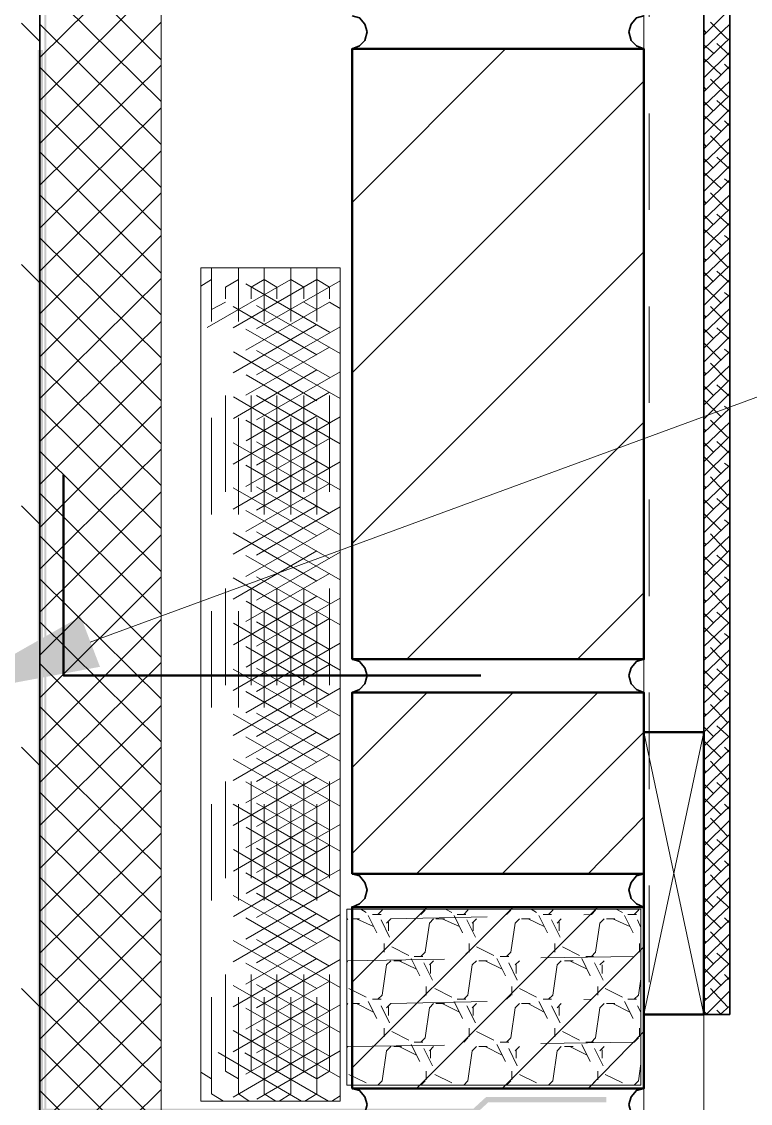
# Model space of a CAD drawing. Header units: inches. Extents: x 5 to 516, y -193 to 129.
# Drawn here: x 368.734 to 369.489, y -34.395 to -33.274 of the extents above; entities that cross this region are included whole.
import ezdxf

# ---------------------------------------------------------------- set-up
doc = ezdxf.new("R2010")
doc.units = ezdxf.units.IN
doc.header["$MEASUREMENT"] = 0
doc.linetypes.add('PDF_IMPORT', pattern=[1, 0.8, -0.2])
doc.layers.add('PDF5_Geometry', color=7, linetype='Continuous')
doc.layers.add('PDF5_Solid Fills', color=7, linetype='Continuous')

msp = doc.modelspace()

# ---------------------------------------------------------------- hatches: boundary and pattern name
at = {"layer": 'PDF5_Solid Fills', "transparency": 33554559}
for points in [[(368.7599195, -25.9690092), (368.7576973, -25.9690092), (368.7576974, -35.2812319), (368.7599195, -35.2812319)], [(368.7510308, -34.405676), (368.7510298, -35.2756762), (369.2043632, -35.2756766), (369.2021419, -35.2712312), (368.7565863, -35.2712318), (368.7565863, -34.4056757), (369.2043632, -34.4056757), (369.2176973, -34.3934535), (369.339919, -34.393454), (369.3399191, -34.3878987), (369.2154752, -34.3878982), (369.2021419, -34.4001204), (368.7565854, -34.400121), (368.7565863, -33.3034542), (368.7510308, -33.3034542), (368.7510308, -34.1734539)]]:
    msp.add_hatch(color=256, dxfattribs=at).paths.add_polyline_path(points)

# ---------------------------------------------------------------- linework, layer by layer
at = {"layer": 'PDF5_Geometry', "lineweight": 35}
for points in [[(368.7121414, -25.9690092), (368.7121414, -35.2812319), (368.7532525, -35.2812319), (368.7532525, -25.9690092)], [(369.0765857, -33.3023431), (369.0843635, -33.2990098), (369.0899191, -33.2934542), (369.0921413, -33.2845654), (369.0899191, -33.2767876), (369.0843635, -33.2701209), (369.0765857, -33.2678987)], [(369.3788081, -33.2678978), (369.3710304, -33.27012), (369.3654748, -33.2767867), (369.3632526, -33.2845645), (369.3654748, -33.2934534), (369.3710304, -33.2990089), (369.3788081, -33.3023423)], [(369.0765857, -33.9690099), (369.0843635, -33.9656765), (369.0899191, -33.960121), (369.0921413, -33.9512321), (369.0899191, -33.9434543), (369.0843635, -33.9367876), (369.0765857, -33.9345654)], [(369.3788081, -33.9345645), (369.3710304, -33.9367868), (369.3654748, -33.9434534), (369.3632526, -33.9512312), (369.3654748, -33.9601201), (369.3710304, -33.9656757), (369.3788081, -33.969009)], [(369.0765857, -34.1912321), (369.0843635, -34.1878988), (369.0899191, -34.1823432), (369.0921413, -34.1734543), (369.0899191, -34.1656765), (369.0843635, -34.1590099), (369.0765857, -34.1567876)], [(369.3788081, -34.1567868), (369.3710304, -34.159009), (369.3654748, -34.1656757), (369.3632526, -34.1734535), (369.3654748, -34.1823423), (369.3710304, -34.1878979), (369.3788081, -34.1912312)], [(369.0765857, -34.4134543), (369.0843635, -34.410121), (369.0899191, -34.4045654), (369.0921413, -34.3956766), (369.0899191, -34.3878988), (369.0843635, -34.3812321), (369.0765857, -34.3790099)], [(369.3788081, -34.379009), (369.3710304, -34.3812312), (369.3654748, -34.3878979), (369.3632526, -34.3956757), (369.3654748, -34.4045646), (369.3710304, -34.4101201), (369.3788081, -34.4134535)]]:
    msp.add_lwpolyline(points, dxfattribs=at)
at = {"layer": 'PDF5_Geometry', "linetype": 'PDF_IMPORT', "lineweight": 15, "ltscale": 0.042222}
msp.add_lwpolyline([(369.3843635, -25.9690092), (369.3843635, -34.3023422)], dxfattribs=at)
at = {"layer": 'PDF5_Geometry', "lineweight": 35}
msp.add_lwpolyline([(369.4410301, -34.3023421), (369.4410301, -26.1045638), (369.4676968, -26.1045638), (369.4676968, -34.3023421)], close=True, dxfattribs=at)
at = {"layer": 'PDF5_Geometry', "lineweight": 9}
msp.add_lwpolyline([(369.4410301, -34.635676), (369.4410301, -30.6778979), (369.3788079, -30.6778979), (369.3788079, -34.635676)], close=True, dxfattribs=at)
at = {"layer": 'PDF5_Geometry', "lineweight": 15}
for points in [[(368.8788081, -35.2812319), (368.8788081, -30.6978982), (368.7532525, -30.6978982), (368.7532525, -35.2812319)], [(369.064364, -34.392343), (369.064364, -33.5290096), (368.9199196, -33.5290096), (368.9199196, -34.392343)], [(369.0710304, -34.3756765), (369.0710304, -34.1934542), (369.3754749, -34.1934542), (369.3754749, -34.3756765)]]:
    msp.add_lwpolyline(points, close=True, dxfattribs=at)
for points in [[(368.8054755, -33.9167875), (372.4010314, -32.5945651), (372.9010314, -32.5945651)], [(368.8788081, -33.3134538), (368.7532525, -33.1878982)], [(368.7532531, -33.3112317), (368.8788087, -33.1867872)], [(368.8788081, -33.3567865), (368.7532525, -33.232342)], [(368.7532531, -33.3556766), (368.8788087, -33.230121)], [(369.4410301, -33.2878981), (369.4676968, -33.2612315)], [(368.7532531, -33.2945645), (368.7343642, -33.2756756)], [(368.8788081, -33.4012314), (368.7532525, -33.2767869)], [(368.7532531, -33.4001203), (368.8788087, -33.2745648)], [(369.4410301, -33.3023431), (369.4676968, -33.2767876)], [(369.4654747, -33.2923424), (369.4476969, -33.2745646)], [(369.4432522, -33.285676), (369.44103, -33.2823427)], [(369.4410301, -33.316787), (369.4676968, -33.2912314)], [(369.0765857, -33.4612312), (369.2354746, -33.3023423)], [(369.4510308, -33.3067874), (369.4410308, -33.2978985)], [(369.4676968, -33.3090095), (369.4543635, -33.2967873)], [(369.4410301, -33.332343), (369.4676968, -33.3056764)], [(369.4588083, -33.3290087), (369.4410305, -33.312342)], [(368.8788081, -33.4456763), (368.7532525, -33.3212318)], [(368.7532531, -33.4434542), (368.8788087, -33.3190097)], [(369.4410301, -33.3467869), (369.4676968, -33.3201202)], [(369.4676968, -33.3234534), (369.4621412, -33.3178978)], [(369.0765857, -33.6378986), (369.378808, -33.3356764)], [(369.4410301, -33.3612319), (369.4676968, -33.3356763)], [(369.4654747, -33.3512312), (369.4476969, -33.3334534)], [(369.4432522, -33.3445648), (369.44103, -33.3412314)], [(369.4410301, -33.3756757), (369.4676968, -33.3501202)], [(369.4510308, -33.3667872), (369.4410308, -33.3567872)], [(369.4676968, -33.3678983), (369.4543635, -33.3556761)], [(368.8788081, -33.4901201), (368.7532525, -33.3645645)], [(368.7532531, -33.4878979), (368.8788087, -33.3634535)], [(369.4410301, -33.3912318), (369.4676968, -33.3645651)], [(369.4410301, -33.4056757), (369.4676968, -33.379009)], [(369.4588083, -33.3878986), (369.4410305, -33.3712319)], [(369.4676968, -33.3823421), (369.4621412, -33.3767866)], [(369.4654747, -33.4101199), (369.4476969, -33.3923421)], [(369.4432522, -33.4034535), (369.44103, -33.4001202)], [(369.4410301, -33.4201206), (369.4676968, -33.3945651)], [(368.8788081, -33.534565), (368.7532525, -33.4090094)], [(368.7532531, -33.5323428), (368.8788087, -33.4078984)], [(369.4410301, -33.4345645), (369.4676968, -33.4090089)], [(369.4676968, -33.426787), (369.4543635, -33.4145648)], [(369.4410301, -33.4501206), (369.4676968, -33.4234539)], [(369.4510308, -33.425676), (369.4410308, -33.415676)], [(369.4588083, -33.4467874), (369.4410305, -33.4301207)], [(369.4676968, -33.441232), (369.4621412, -33.4367876)], [(369.4410301, -33.4645655), (369.4676968, -33.4378989)], [(368.8788081, -33.5778988), (368.7532525, -33.4534543)], [(368.7532531, -33.5767866), (368.8788087, -33.451231)], [(369.4432522, -33.4623423), (369.44103, -33.459009)], [(369.4410301, -33.4790094), (369.4676968, -33.4534538)], [(369.4654747, -33.4690098), (369.4476969, -33.451232)], [(369.4410301, -33.4934533), (369.4676968, -33.4678977)], [(369.4510308, -33.4845647), (369.4410308, -33.4745647)], [(369.4676968, -33.4856758), (369.4543635, -33.4734536)], [(369.4410301, -33.5090093), (369.4676968, -33.4823426)], [(369.4588083, -33.5056761), (369.4410305, -33.4890095)], [(368.8788081, -33.6223426), (368.7532525, -33.4978981)], [(368.7532531, -33.6212315), (368.8788087, -33.4956759)], [(369.4410301, -33.5234532), (369.4676968, -33.4978976)], [(369.4676968, -33.5001208), (369.4621412, -33.4956763)], [(369.0765857, -33.8145649), (369.378808, -33.5123427)], [(369.4410301, -33.5378982), (369.4676968, -33.5123426)], [(369.4654747, -33.5278986), (369.4476969, -33.5101208)], [(368.7532531, -33.5445646), (368.7343642, -33.5256757)], [(369.4432522, -33.521231), (369.44103, -33.5190088)], [(369.4410301, -33.5523432), (369.4676968, -33.5267876)], [(369.4510308, -33.5434535), (369.4410308, -33.5334535)], [(369.4676968, -33.5445646), (369.4543635, -33.5323423)], [(368.8788081, -33.6667875), (368.7532525, -33.5412319)], [(368.7532531, -33.6645653), (368.8788087, -33.5401209)], [(368.9310305, -33.5412314), (368.9199193, -33.547898)], [(368.9588082, -33.5412314), (368.9454749, -33.5490091)], [(368.9854749, -33.5412314), (368.9721416, -33.5490091)], [(368.9988077, -33.5490088), (368.9854744, -33.541231)], [(369.0265855, -33.5490088), (369.0132522, -33.541231)], [(369.0532534, -33.5490088), (369.03992, -33.541231)], [(369.4410301, -33.5678981), (369.4676968, -33.5412314)], [(369.4588083, -33.5656759), (369.4410305, -33.5478982)], [(369.4410301, -33.5823431), (369.4676968, -33.5567875)], [(369.4676968, -33.5590095), (369.4621412, -33.5545651)], [(368.9454743, -33.5645649), (368.9310299, -33.5723427)], [(369.0399194, -33.5723423), (369.0265861, -33.5645646)], [(369.064364, -33.5712313), (369.0532529, -33.5645646)], [(369.4410301, -33.5967869), (369.4676968, -33.5712314)], [(369.4654747, -33.5867873), (369.4476969, -33.5690095)], [(369.4432522, -33.5801209), (369.44103, -33.5778987)], [(368.8788081, -33.7112312), (368.7532525, -33.5856757)], [(368.7532531, -33.7090091), (368.8788087, -33.5845647)], [(369.4410301, -33.612343), (369.4676968, -33.5856763)], [(369.4510308, -33.6023423), (369.4410308, -33.5923422)], [(369.4676968, -33.6034544), (369.4543635, -33.5912322)], [(369.4410301, -33.6267868), (369.4676968, -33.6001202)], [(369.4410301, -33.6412318), (369.4676968, -33.6156763)], [(369.4588083, -33.6245647), (369.4410305, -33.6067869)], [(369.4676968, -33.6178983), (369.4621412, -33.6134539)], [(368.8788081, -33.7545651), (368.7532525, -33.6301206)], [(368.7532531, -33.753454), (368.8788087, -33.6278984)], [(369.4432522, -33.6390097), (369.44103, -33.6367875)], [(369.4410301, -33.6556757), (369.4676968, -33.6301201)], [(369.4654747, -33.6456761), (369.4476969, -33.6278983)], [(369.4410301, -33.6712317), (369.4676968, -33.6445651)], [(369.4676968, -33.6623421), (369.4543635, -33.6501199)], [(369.4410301, -33.6856756), (369.4676968, -33.6590089)], [(369.4510308, -33.6612321), (369.4410308, -33.6512321)], [(368.7532531, -33.7978989), (368.8788087, -33.6723433)], [(369.4588083, -33.6834535), (369.4410305, -33.6656757)], [(369.4676968, -33.6767871), (369.4621412, -33.6723426)], [(368.8788081, -33.7990088), (368.7532525, -33.6745644)], [(369.4410301, -33.7001206), (369.4676968, -33.674565)], [(369.1332524, -33.9345645), (369.3788079, -33.689009)], [(369.4410301, -33.7145656), (369.4676968, -33.68901)], [(369.4654747, -33.7045648), (369.4476969, -33.6867871)], [(369.4432522, -33.6978984), (369.44103, -33.6956762)], [(369.4410301, -33.7301205), (369.4676968, -33.7034538)], [(368.7532531, -33.8412316), (368.8788087, -33.7167872)], [(369.4510308, -33.7201209), (369.4410308, -33.7101209)], [(369.4676968, -33.721232), (369.4543635, -33.7090097)], [(368.8788081, -33.8434537), (368.7532525, -33.7190093)], [(369.4410301, -33.7445655), (369.4676968, -33.7178988)], [(369.4588083, -33.7423433), (369.4410305, -33.7245656)], [(369.4410301, -33.7590093), (369.4676968, -33.7334538)], [(369.4676968, -33.7356758), (369.4621412, -33.7312314)], [(369.4410301, -33.7734532), (369.4676968, -33.7478976)], [(369.4654747, -33.7645647), (369.4476969, -33.7456758)], [(368.8788081, -33.8878986), (368.7532525, -33.7623431)], [(368.7532531, -33.8856765), (368.8788087, -33.7612321)], [(369.4432522, -33.7567872), (369.44103, -33.754565)], [(369.4410301, -33.7890092), (369.4676968, -33.7623426)], [(369.4510308, -33.7790097), (369.4410308, -33.7690097)], [(369.4676968, -33.7801207), (369.4543635, -33.7678985)], [(368.7532531, -33.7945646), (368.7343642, -33.7756757)], [(369.4410301, -33.8034542), (369.4676968, -33.7767876)], [(369.4588083, -33.801231), (369.4410305, -33.7834532)], [(369.4410301, -33.8178981), (369.4676968, -33.7923425)], [(369.4676968, -33.7945646), (369.4621412, -33.7901201)], [(368.8788081, -33.9323424), (368.7532525, -33.8067868)], [(368.7532531, -33.9301203), (368.8788087, -33.8056758)], [(369.4410301, -33.8323431), (369.4676968, -33.8067875)], [(369.4654747, -33.8234534), (369.4476969, -33.8045645)], [(369.4432522, -33.815676), (369.44103, -33.8134537)], [(369.4410301, -33.847898), (369.4676968, -33.8212313)], [(369.4510308, -33.8378984), (369.4410308, -33.8278984)], [(369.4676968, -33.8390095), (369.4543635, -33.8267873)], [(369.4410301, -33.862343), (369.4676968, -33.8356763)], [(368.8788081, -33.9756762), (368.7532525, -33.8512318)], [(368.7532531, -33.9745652), (368.8788087, -33.8490096)], [(369.4410301, -33.8767869), (369.4676968, -33.8512313)], [(369.4588083, -33.8601209), (369.4410305, -33.8423431)], [(369.4676968, -33.8534545), (369.4621412, -33.84901)], [(369.3099198, -33.9345645), (369.3788087, -33.8656757)], [(369.4432522, -33.8745647), (369.44103, -33.8723425)], [(369.4410301, -33.8912318), (369.4676968, -33.8656763)], [(369.4654747, -33.8823422), (369.4476969, -33.8634533)], [(369.4410301, -33.9067868), (369.4676968, -33.8801201)], [(368.8788081, -34.0201211), (368.7532525, -33.8956767)], [(368.7532531, -34.019009), (368.8788087, -33.8934534)], [(369.4410301, -33.9212318), (369.4676968, -33.8956762)], [(369.4510308, -33.8967872), (369.4410308, -33.8867872)], [(369.4676968, -33.8978982), (369.4543635, -33.885676)], [(369.4588083, -33.9190096), (369.4410305, -33.9012318)], [(369.4676968, -33.9123421), (369.4621412, -33.9078976)], [(369.4410301, -33.9356756), (369.4676968, -33.9101201)], [(369.4410301, -33.9501206), (369.4676968, -33.924565)], [(369.4654747, -33.9412321), (369.4476969, -33.9223432)], [(368.8788081, -34.0645649), (368.7532525, -33.9390094)], [(368.7532531, -34.0623428), (368.8788087, -33.9378983)], [(369.4432522, -33.9334535), (369.44103, -33.9312313)], [(369.4410301, -33.9656755), (369.4676968, -33.9390089)], [(369.4510308, -33.9556759), (369.4410308, -33.9456759)], [(369.4676968, -33.956787), (369.4543635, -33.9445648)], [(369.4410301, -33.9801205), (369.4676968, -33.954565)], [(369.4588083, -33.9778984), (369.4410305, -33.9601206)], [(369.0765857, -34.0467867), (369.1543635, -33.9690089)], [(369.0765857, -34.1356765), (369.2432524, -33.9690099)], [(369.1432531, -34.1567868), (369.3310309, -33.969009)], [(369.4410301, -33.9945655), (369.4676968, -33.9690099)], [(369.4676968, -33.971232), (369.4621412, -33.9667875)], [(368.8788081, -34.1090098), (368.7532525, -33.9834543)], [(368.7532531, -34.1067866), (368.8788087, -33.9823421)], [(369.4410301, -34.0101204), (369.4676968, -33.9834538)], [(369.4654747, -34.0001208), (369.4476969, -33.9812319)], [(369.4432522, -33.9923434), (369.44103, -33.9901211)], [(369.4410301, -34.0245654), (369.4676968, -33.9978987)], [(369.4510308, -34.0145647), (369.4410308, -34.0045647)], [(369.4676968, -34.0156758), (369.4543635, -34.0034535)], [(369.2321418, -34.1567868), (369.3788084, -34.0101201)], [(369.4410301, -34.3023432), (369.3788079, -34.010121)], [(369.3788081, -34.3023432), (369.4410304, -34.010121)], [(369.4410301, -34.0390093), (369.4676968, -34.0134537)], [(369.4588083, -34.0367871), (369.4410305, -34.0190094)], [(368.7532531, -34.0445646), (368.7343642, -34.0256757)], [(368.8788081, -34.1523425), (368.7532525, -34.0278981)], [(368.7532531, -34.1512315), (368.8788087, -34.0256759)], [(369.4410301, -34.0534543), (369.4676968, -34.0278987)], [(369.4676968, -34.0312318), (369.4621412, -34.0256763)], [(369.4410301, -34.0690092), (369.4676968, -34.0423425)], [(369.4654747, -34.0590096), (369.4476969, -34.0401207)], [(369.4432522, -34.051231), (369.44103, -34.0490088)], [(369.4410301, -34.0834542), (369.4676968, -34.0567875)], [(369.4510308, -34.0734534), (369.4410308, -34.0634534)], [(369.4676968, -34.0745645), (369.4543635, -34.0623423)], [(368.8788081, -34.1967874), (368.7532525, -34.072343)], [(368.7532531, -34.1956764), (368.8788087, -34.0701208)], [(369.4410301, -34.097898), (369.4676968, -34.0723425)], [(369.4410301, -34.112343), (369.4676968, -34.0867875)], [(369.4588083, -34.0956759), (369.4410305, -34.0778981)], [(369.4676968, -34.0901206), (369.4621412, -34.084565)], [(369.3210304, -34.1567868), (369.3788082, -34.0978979)], [(369.4432522, -34.1101209), (369.44103, -34.1078987)], [(369.4410301, -34.1278979), (369.4676968, -34.1012313)], [(369.4654747, -34.1178983), (369.4476969, -34.0990095)], [(368.8788081, -34.2412312), (368.7532525, -34.1167867)], [(368.7532531, -34.2390091), (368.8788087, -34.1145646)], [(369.4410301, -34.1423429), (369.4676968, -34.1156763)], [(369.4410301, -34.1567868), (369.4676968, -34.1312312)], [(369.4510308, -34.1323422), (369.4410308, -34.1223422)], [(369.4676968, -34.1334544), (369.4543635, -34.1212322)], [(369.4588083, -34.1545647), (369.4410305, -34.1367869)], [(369.4410301, -34.1712318), (369.4676968, -34.1456762)], [(369.4676968, -34.1490093), (369.4621412, -34.1434538)], [(368.8788081, -34.2856761), (368.7532525, -34.1601205)], [(368.7532531, -34.283454), (368.8788087, -34.1590095)], [(369.4410301, -34.1867878), (369.4676968, -34.1601212)], [(369.4654747, -34.1767871), (369.4476969, -34.1578982)], [(369.4432522, -34.1690096), (369.44103, -34.1667874)], [(369.4410301, -34.2012317), (369.4676968, -34.174565)], [(369.4510308, -34.1912321), (369.4410308, -34.1812321)], [(369.4676968, -34.1923432), (369.4543635, -34.1801209)], [(369.0765857, -34.269009), (369.1543635, -34.1912312)], [(369.0765857, -34.3578988), (369.2432524, -34.1912321)], [(369.0854754, -34.1934542), (369.091031, -34.1967876)], [(369.0976971, -34.1990096), (369.106586, -34.1990096)], [(369.1032525, -34.1990096), (369.1076969, -34.1945651)], [(369.1076967, -34.1945653), (369.1076967, -34.1934542)], [(369.1432531, -34.379009), (369.3310309, -34.1912312)], [(369.1476974, -34.1990096), (369.1521418, -34.1945651)], [(369.173253, -34.1934542), (369.1799197, -34.1967876)], [(369.1854747, -34.1990096), (369.1943636, -34.1990096)], [(369.1921423, -34.1990096), (369.1965867, -34.1945651)], [(369.1965865, -34.1945653), (369.1965865, -34.1934542)], [(369.236586, -34.1990096), (369.2410305, -34.1945651)], [(369.2621417, -34.1934542), (369.2676972, -34.1967876)], [(369.2743634, -34.1990096), (369.2832523, -34.1990096)], [(369.2799199, -34.1990096), (369.2843643, -34.1945651)], [(369.2843641, -34.1945653), (369.2843641, -34.1934542)], [(369.3243636, -34.1990096), (369.3288081, -34.1945651)], [(369.3499193, -34.1934542), (369.356586, -34.1967876)], [(369.362141, -34.1990096), (369.3710299, -34.1990096)], [(369.3688085, -34.1990096), (369.373253, -34.1945651)], [(369.3732528, -34.1945653), (369.3732528, -34.1934542)], [(369.4410301, -34.2156755), (369.4676968, -34.19012)], [(369.4588083, -34.2134534), (369.4410305, -34.1956756)], [(368.8788081, -34.330121), (368.7532525, -34.2045654)], [(368.7532531, -34.3278989), (368.8788087, -34.2034544)], [(369.0710304, -34.2045649), (369.0721415, -34.2034538)], [(369.0754747, -34.2034538), (369.0843636, -34.2034538)], [(369.0810311, -34.2034538), (369.0988089, -34.2112316)], [(369.0932529, -34.2001206), (369.1021418, -34.2178984)], [(369.1065857, -34.2045649), (369.1154745, -34.2223427)], [(369.112141, -34.2078981), (369.1165854, -34.2034536)], [(369.1143643, -34.206787), (369.1143643, -34.2156759)], [(369.1521416, -34.237898), (369.1565861, -34.207898)], [(369.1565859, -34.2078981), (369.1610303, -34.2034536)], [(369.1632523, -34.2034538), (369.1721412, -34.2034538)], [(369.1699198, -34.2034538), (369.1876976, -34.2112316)], [(369.1821415, -34.2001206), (369.1910304, -34.2178984)], [(369.1954743, -34.2045649), (369.2043632, -34.2223427)], [(369.2010308, -34.2078981), (369.2054752, -34.2034536)], [(369.2021419, -34.206787), (369.2021419, -34.2156759)], [(369.2410303, -34.237898), (369.2454747, -34.207898)], [(369.2454746, -34.2078981), (369.249919, -34.2034536)], [(369.2521421, -34.2034538), (369.261031, -34.2034538)], [(369.2588085, -34.2034538), (369.2754751, -34.2112316)], [(369.2699191, -34.2001206), (369.278808, -34.2178984)], [(369.2832531, -34.2045649), (369.292142, -34.2223427)], [(369.2888084, -34.2078981), (369.2932528, -34.2034536)], [(369.2910305, -34.206787), (369.2910305, -34.2156759)], [(369.3288079, -34.237898), (369.3332523, -34.207898)], [(369.3332533, -34.2078981), (369.3376977, -34.2034536)], [(369.3399197, -34.2034538), (369.3488086, -34.2034538)], [(369.3465861, -34.2034538), (369.3643639, -34.2112316)], [(369.3588089, -34.2001206), (369.3676978, -34.2178984)], [(369.3721417, -34.2045649), (369.3754751, -34.2123427)], [(369.4410301, -34.2301205), (369.4676968, -34.204565)], [(369.4676968, -34.2078981), (369.4621412, -34.2023425)], [(369.4410301, -34.2456755), (369.4676968, -34.2190088)], [(369.4654747, -34.2356759), (369.4476969, -34.216787)], [(369.1099189, -34.2290095), (369.1099189, -34.2378984)], [(369.1176974, -34.2323427), (369.1354752, -34.2412316)], [(369.1976976, -34.2290095), (369.1976976, -34.2378984)], [(369.2054751, -34.2323427), (369.2232528, -34.2412316)], [(369.2321418, -34.379009), (369.3788084, -34.2323423)], [(369.2865863, -34.2290095), (369.2865863, -34.2378984)], [(369.2943637, -34.2323427), (369.3121415, -34.2412316)], [(369.3743639, -34.2290095), (369.3743639, -34.2378984)], [(369.4432522, -34.2278984), (369.44103, -34.2256762)], [(369.1032525, -34.2423434), (369.1076969, -34.2378989)], [(369.141031, -34.2423434), (369.1499199, -34.2423434)], [(369.1476974, -34.2423434), (369.1521418, -34.2378989)], [(369.1921423, -34.2423434), (369.1965867, -34.2378989)], [(369.2299196, -34.2423434), (369.2388085, -34.2423434)], [(369.236586, -34.2423434), (369.2410305, -34.2378989)], [(369.2799199, -34.2423434), (369.2843643, -34.2378989)], [(369.3188083, -34.2423434), (369.3265861, -34.2423434)], [(369.3243636, -34.2423434), (369.3288081, -34.2378989)], [(369.3688085, -34.2423434), (369.373253, -34.2378989)], [(369.4410301, -34.2601204), (369.4676968, -34.2334538)], [(369.4510308, -34.2501208), (369.4410308, -34.2401208)], [(369.4676968, -34.2512319), (369.4543635, -34.2390097)], [(368.8788081, -34.3734537), (368.7532525, -34.2490092)], [(368.7532531, -34.3723426), (368.8788087, -34.2467871)], [(369.0710304, -34.2490098), (369.0721415, -34.2467876)], [(369.1076967, -34.2823429), (369.1121412, -34.2512318)], [(369.112141, -34.2512319), (369.1165854, -34.2467875)], [(369.1199196, -34.2467877), (369.1276974, -34.2467877)], [(369.1254749, -34.2467877), (369.1432527, -34.2556765)], [(369.1376966, -34.2445655), (369.1465855, -34.2623433)], [(369.1510306, -34.2490098), (369.1599194, -34.2667876)], [(369.1565859, -34.2512319), (369.1610303, -34.2467875)], [(369.157697, -34.2512319), (369.157697, -34.2601208)], [(369.1965865, -34.2823429), (369.201031, -34.2512318)], [(369.2010308, -34.2512319), (369.2054752, -34.2467875)], [(369.2076972, -34.2467877), (369.2165861, -34.2467877)], [(369.2143636, -34.2467877), (369.2321414, -34.2556765)], [(369.2265864, -34.2445655), (369.2354753, -34.2623433)], [(369.2388082, -34.2490098), (369.2476971, -34.2667876)], [(369.2454746, -34.2512319), (369.249919, -34.2467875)], [(369.2465856, -34.2512319), (369.2465856, -34.2601208)], [(369.2843641, -34.2823429), (369.2888086, -34.2512318)], [(369.2888084, -34.2512319), (369.2932528, -34.2467875)], [(369.2965859, -34.2467877), (369.3054747, -34.2467877)], [(369.3021412, -34.2467877), (369.319919, -34.2556765)], [(369.314364, -34.2445655), (369.3232529, -34.2623433)], [(369.3276968, -34.2490098), (369.3365857, -34.2667876)], [(369.3332533, -34.2512319), (369.3376977, -34.2467875)], [(369.3354754, -34.2512319), (369.3354754, -34.2601208)], [(369.4410301, -34.2745654), (369.4676968, -34.2490099)], [(369.4588083, -34.2723433), (369.4410305, -34.2545655)], [(369.0710304, -34.2656758), (369.0710304, -34.2667869)], [(369.3732528, -34.2823429), (369.375475, -34.2656762)], [(369.4410301, -34.2890093), (369.4676968, -34.2634537)], [(369.4676968, -34.2667868), (369.4621412, -34.2612313)], [(368.7532531, -34.2945646), (368.7343642, -34.2756757)], [(369.0732525, -34.2756765), (369.0910303, -34.2845654)], [(369.1532527, -34.2734532), (369.1532527, -34.2823421)], [(369.1621412, -34.2756765), (369.179919, -34.2845654)], [(369.2421414, -34.2734532), (369.2421414, -34.2823421)], [(369.24992, -34.2756765), (369.2676977, -34.2845654)], [(369.3310312, -34.2734532), (369.3310312, -34.2823421)], [(369.3388086, -34.2756765), (369.3565864, -34.2845654)], [(369.4654747, -34.2945646), (369.4476969, -34.2756757)], [(369.0932529, -34.2890093), (369.1021418, -34.3067871)], [(369.0976971, -34.2867872), (369.106586, -34.2867872)], [(369.1032525, -34.2867872), (369.1076969, -34.2823427)], [(369.1476974, -34.2867872), (369.1521418, -34.2823427)], [(369.1821415, -34.2890093), (369.1910304, -34.3067871)], [(369.1854747, -34.2867872), (369.1943636, -34.2867872)], [(369.1921423, -34.2867872), (369.1965867, -34.2823427)], [(369.236586, -34.2867872), (369.2410305, -34.2823427)], [(369.2699191, -34.2890093), (369.278808, -34.3067871)], [(369.2743634, -34.2867872), (369.2832523, -34.2867872)], [(369.2799199, -34.2867872), (369.2843643, -34.2823427)], [(369.3243636, -34.2867872), (369.3288081, -34.2823427)], [(369.3588089, -34.2890093), (369.3676978, -34.3067871)], [(369.362141, -34.2867872), (369.3710299, -34.2867872)], [(369.3688085, -34.2867872), (369.373253, -34.2823427)], [(369.4432522, -34.2867872), (369.44103, -34.2845649)], [(369.4432522, -34.3023432), (369.4676967, -34.2778988)], [(368.8788081, -34.4178986), (368.7532525, -34.2934541)], [(368.7532531, -34.4167875), (368.8788087, -34.291232)], [(369.0710304, -34.2923425), (369.0721415, -34.2912314)], [(369.0754747, -34.2912314), (369.0843636, -34.2912314)], [(369.0810311, -34.2912314), (369.0988089, -34.3001203)], [(369.1065857, -34.2934536), (369.1154745, -34.3112313)], [(369.112141, -34.2956757), (369.1165854, -34.2912312)], [(369.1143643, -34.2945646), (369.1143643, -34.3034535)], [(369.1521416, -34.3267867), (369.1565861, -34.2956755)], [(369.1565859, -34.2956757), (369.1610303, -34.2912312)], [(369.1632523, -34.2912314), (369.1721412, -34.2912314)], [(369.1699198, -34.2912314), (369.1876976, -34.3001203)], [(369.1954743, -34.2934536), (369.2043632, -34.3112313)], [(369.2010308, -34.2956757), (369.2054752, -34.2912312)], [(369.2021419, -34.2945646), (369.2021419, -34.3034535)], [(369.2410303, -34.3267867), (369.2454747, -34.2956755)], [(369.2454746, -34.2956757), (369.249919, -34.2912312)], [(369.2521421, -34.2912314), (369.261031, -34.2912314)], [(369.2588085, -34.2912314), (369.2754751, -34.3001203)], [(369.2832531, -34.2934536), (369.292142, -34.3112313)], [(369.2888084, -34.2956757), (369.2932528, -34.2912312)], [(369.2910305, -34.2945646), (369.2910305, -34.3034535)], [(369.3288079, -34.3267867), (369.3332523, -34.2956755)], [(369.3332533, -34.2956757), (369.3376977, -34.2912312)], [(369.3399197, -34.2912314), (369.3488086, -34.2912314)], [(369.3465861, -34.2912314), (369.3643639, -34.3001203)], [(369.3721417, -34.2934536), (369.3754751, -34.3001202)], [(369.4443644, -34.3023432), (369.4410311, -34.2990099)], [(369.4588083, -34.3023432), (369.4543638, -34.2978988)], [(369.4576972, -34.3023432), (369.4676972, -34.2934543)], [(369.1099189, -34.3167871), (369.1099189, -34.325676)], [(369.1176974, -34.3201203), (369.1354752, -34.3290092)], [(369.1976976, -34.3167871), (369.1976976, -34.325676)], [(369.2054751, -34.3201203), (369.2232528, -34.3290092)], [(369.2865863, -34.3167871), (369.2865863, -34.325676)], [(369.2943637, -34.3201203), (369.3121415, -34.3290092)], [(369.3210304, -34.379009), (369.3788082, -34.3201201)], [(369.3743639, -34.3167871), (369.3743639, -34.325676)], [(369.1032525, -34.3312321), (369.1076969, -34.3267876)], [(369.1376966, -34.3334542), (369.1465855, -34.351232)], [(369.141031, -34.3312321), (369.1499199, -34.3312321)], [(369.1476974, -34.3312321), (369.1521418, -34.3267876)], [(369.1921423, -34.3312321), (369.1965867, -34.3267876)], [(369.2265864, -34.3334542), (369.2354753, -34.351232)], [(369.2299196, -34.3312321), (369.2388085, -34.3312321)], [(369.236586, -34.3312321), (369.2410305, -34.3267876)], [(369.2799199, -34.3312321), (369.2843643, -34.3267876)], [(369.314364, -34.3334542), (369.3232529, -34.351232)], [(369.3188083, -34.3312321), (369.3265861, -34.3312321)], [(369.3243636, -34.3312321), (369.3288081, -34.3267876)], [(369.3688085, -34.3312321), (369.373253, -34.3267876)], [(368.8788081, -34.4623424), (368.7532525, -34.3367868)], [(368.7532531, -34.4601202), (368.8788087, -34.3356758)], [(369.0710304, -34.3367874), (369.0721415, -34.3356763)], [(369.1076967, -34.3712316), (369.1121412, -34.3401204)], [(369.112141, -34.3401206), (369.1165854, -34.3356761)], [(369.1199196, -34.3356763), (369.1276974, -34.3356763)], [(369.1254749, -34.3356763), (369.1432527, -34.3445652)], [(369.1510306, -34.3378985), (369.1599194, -34.3556762)], [(369.1565859, -34.3401206), (369.1610303, -34.3356761)], [(369.157697, -34.3390095), (369.157697, -34.3478984)], [(369.1965865, -34.3712316), (369.201031, -34.3401204)], [(369.2010308, -34.3401206), (369.2054752, -34.3356761)], [(369.2076972, -34.3356763), (369.2165861, -34.3356763)], [(369.2143636, -34.3356763), (369.2321414, -34.3445652)], [(369.2388082, -34.3378985), (369.2476971, -34.3556762)], [(369.2454746, -34.3401206), (369.249919, -34.3356761)], [(369.2465856, -34.3390095), (369.2465856, -34.3478984)], [(369.2843641, -34.3712316), (369.2888086, -34.3401204)], [(369.2888084, -34.3401206), (369.2932528, -34.3356761)], [(369.2965859, -34.3356763), (369.3054747, -34.3356763)], [(369.3021412, -34.3356763), (369.319919, -34.3445652)], [(369.3276968, -34.3378985), (369.3365857, -34.3556762)], [(369.3332533, -34.3401206), (369.3376977, -34.3356761)], [(369.3354754, -34.3390095), (369.3354754, -34.3478984)], [(369.0710304, -34.3545644), (369.0710304, -34.3556756)], [(369.3732528, -34.3712316), (369.375475, -34.3534538)], [(368.9310305, -34.3690094), (368.9199193, -34.3623428)], [(368.9588082, -34.3690094), (368.9454749, -34.3612317)], [(369.0532534, -34.361232), (369.03992, -34.3690097)], [(369.0732525, -34.3645652), (369.0910303, -34.3734541)], [(369.1532527, -34.361232), (369.1532527, -34.3701209)], [(369.1621412, -34.3645652), (369.179919, -34.3734541)], [(369.2421414, -34.361232), (369.2421414, -34.3701209)], [(369.24992, -34.3645652), (369.2676977, -34.3734541)], [(369.3310312, -34.361232), (369.3310312, -34.3701209)], [(369.3388086, -34.3645652), (369.3565864, -34.3734541)], [(369.1032525, -34.3756758), (369.1076969, -34.3712314)], [(369.1465863, -34.3756758), (369.1476974, -34.3756758)], [(369.1476974, -34.3756758), (369.1521418, -34.3712314)], [(369.1921423, -34.3756758), (369.1965867, -34.3712314)], [(369.235475, -34.3756758), (369.2365861, -34.3756758)], [(369.236586, -34.3756758), (369.2410305, -34.3712314)], [(369.2799199, -34.3756758), (369.2843643, -34.3712314)], [(369.3232526, -34.3756758), (369.3243637, -34.3756758)], [(369.3243636, -34.3756758), (369.3288081, -34.3712314)], [(369.3688085, -34.3756758), (369.373253, -34.3712314)], [(368.8788081, -34.5067873), (368.7532525, -34.3812317)], [(368.7532531, -34.5045651), (368.8788087, -34.3801207)], [(368.9432522, -34.3923429), (368.93103, -34.3845652)], [(368.96992, -34.3923429), (368.9588089, -34.3845652)], [(368.9976978, -34.3923429), (368.9854756, -34.3845652)], [(369.0132527, -34.3845644), (369.0010305, -34.3923421)], [(369.0399194, -34.3845644), (369.0276972, -34.3923421)], [(369.064364, -34.3867876), (369.0554751, -34.3923432)]]:
    msp.add_lwpolyline(points, dxfattribs=at)
at = {"layer": 'PDF5_Geometry', "lineweight": 50}
for points in [[(369.0765857, -33.9345654), (369.0765857, -33.3023431), (369.378808, -33.3023431), (369.378808, -33.9345654)], [(369.0765857, -34.1567876), (369.0765857, -33.9690099), (369.378808, -33.9690099), (369.378808, -34.1567876)], [(369.3788081, -34.3023427), (369.3788081, -34.0101204), (369.4410304, -34.0101204), (369.4410304, -34.3023427)], [(369.0765857, -34.3790099), (369.0765857, -34.1912321), (369.378808, -34.1912321), (369.378808, -34.3790099)]]:
    msp.add_lwpolyline(points, close=True, dxfattribs=at)
at = {"layer": 'PDF5_Geometry', "linetype": 'PDF_IMPORT', "lineweight": 15, "ltscale": 0.016667}
for points in [[(368.9310305, -34.3845644), (368.9310305, -33.5290091)], [(368.9588082, -34.3845644), (368.9588082, -33.5290091)], [(368.9854749, -34.3845644), (368.9854749, -33.5290091)], [(369.0132527, -34.3845644), (369.0132527, -33.5290091)], [(369.0399194, -34.3845644), (369.0399194, -33.5290091)]]:
    msp.add_lwpolyline(points, dxfattribs=at)
at = {"layer": 'PDF5_Geometry', "linetype": 'PDF_IMPORT', "lineweight": 15, "ltscale": 0.016405}
for points in [[(369.0132527, -33.5412314), (368.9199193, -33.5945651)], [(369.064364, -33.6178983), (368.9310299, -33.541231)], [(369.064364, -33.5423424), (368.9310299, -33.6190097)], [(369.0532534, -33.5956759), (368.9588088, -33.541231)], [(369.0532534, -33.5645649), (368.9199193, -33.641231)], [(369.0532534, -33.6423429), (368.9199193, -33.5656757)], [(369.064364, -33.6645653), (368.9310299, -33.5878981)], [(369.0532534, -33.6112319), (368.9199193, -33.6878979)], [(369.064364, -33.7112312), (368.9310299, -33.6345651)], [(369.064364, -33.6367876), (368.9310299, -33.7134537)], [(369.0532534, -33.6578978), (368.9199193, -33.7356761)], [(369.0532534, -33.7367869), (368.9199193, -33.6601208)], [(369.064364, -33.7590093), (368.9310299, -33.6823421)], [(369.064364, -33.6834535), (368.9310299, -33.7601207)], [(369.0532534, -33.7056759), (368.9199193, -33.7823431)], [(369.0532534, -33.7834539), (368.9199193, -33.7067867)], [(369.064364, -33.8056764), (368.9310299, -33.7290091)], [(369.064364, -33.7301205), (368.9310299, -33.8067866)], [(369.0532534, -33.7523429), (368.9199193, -33.829009)], [(369.0532534, -33.830121), (368.9199193, -33.7534537)], [(369.064364, -33.8523423), (368.9310299, -33.7756761)], [(369.064364, -33.7767875), (368.9310299, -33.8534537)], [(369.0532534, -33.7990088), (368.9199193, -33.8756761)], [(369.0532534, -33.8767869), (368.9199193, -33.8001208)], [(369.064364, -33.8990093), (368.9310299, -33.8223432)], [(369.064364, -33.8234534), (368.9310299, -33.9001207)], [(369.0532534, -33.8456759), (368.9199193, -33.922343)], [(369.0532534, -33.924565), (368.9199193, -33.8467878)], [(369.064364, -33.9456763), (368.9310299, -33.8690091)], [(369.064364, -33.8712315), (368.9310299, -33.9478977)], [(369.0532534, -33.8923429), (368.9199193, -33.9701201)], [(369.0532534, -33.971232), (368.9199193, -33.8945648)], [(369.064364, -33.9934533), (368.9310299, -33.9167872)], [(369.064364, -33.9178986), (368.9310299, -33.9945647)], [(369.0532534, -33.9401199), (368.9199193, -34.0167871)], [(369.0532534, -34.0178979), (368.9199193, -33.9412318)], [(369.064364, -34.0401203), (368.9310299, -33.9634542)], [(369.064364, -33.9645656), (368.9310299, -34.0412317)], [(369.0532534, -33.9867869), (368.9199193, -34.0634541)], [(369.0532534, -34.0645649), (368.9199193, -33.9878988)], [(369.064364, -34.0867874), (368.9310299, -34.0101201)], [(369.064364, -34.0112315), (368.9310299, -34.0878987)], [(369.0532534, -34.0334539), (368.9199193, -34.1101212)], [(369.0532534, -34.1112319), (368.9199193, -34.0345647)], [(369.064364, -34.1334544), (368.9310299, -34.0567871)], [(369.064364, -34.0578985), (368.9310299, -34.1345647)], [(369.0532534, -34.080121), (368.9199193, -34.1567871)], [(369.0532534, -34.15901), (368.9199193, -34.0812318)], [(369.064364, -34.1801203), (368.9310299, -34.1034542)], [(369.064364, -34.1056766), (368.9310299, -34.1823427)], [(369.0532534, -34.2056759), (368.9199193, -34.1290088)], [(369.064364, -34.1523425), (368.9310299, -34.2290098)], [(369.0532534, -34.174565), (368.9199193, -34.2512322)], [(369.0532534, -34.252343), (368.9199193, -34.1756758)], [(369.064364, -34.2745654), (368.9310299, -34.1978982)], [(369.064364, -34.1990096), (368.9310299, -34.2756757)], [(369.0532534, -34.221232), (368.9199193, -34.2978981)], [(369.0532534, -34.2990089), (368.9199193, -34.2223428)], [(369.064364, -34.3212313), (368.9310299, -34.2445652)], [(369.064364, -34.2456755), (368.9310299, -34.3223427)], [(369.0532534, -34.2678979), (368.9199193, -34.3445651)], [(369.0532534, -34.3456759), (368.9199193, -34.2690098)], [(369.064364, -34.3678984), (368.9310299, -34.2912311)], [(369.064364, -34.2923425), (368.9310299, -34.3690097)], [(369.0532534, -34.3145649), (368.9199193, -34.391231)], [(369.0521412, -34.3923429), (368.9199193, -34.3156757)], [(369.0243634, -34.3923429), (368.9310299, -34.3378981)]]:
    msp.add_lwpolyline(points, dxfattribs=at)
at = {"layer": 'PDF5_Geometry', "linetype": 'PDF_IMPORT', "lineweight": 15, "ltscale": 0.015556}
for points in [[(368.9454743, -34.361232), (368.9454743, -33.5490093)], [(368.9721422, -34.361232), (368.9721422, -33.5490093)], [(368.9988077, -34.361232), (368.9988077, -33.5490093)], [(369.0265855, -34.361232), (369.0265855, -33.5490093)], [(369.0532534, -34.361232), (369.0532534, -33.5490093)]]:
    msp.add_lwpolyline(points, dxfattribs=at)
at = {"layer": 'PDF5_Geometry', "linetype": 'PDF_IMPORT', "lineweight": 15, "ltscale": 0.015436}
for points in [[(369.0399194, -33.5412314), (368.9454749, -33.5956762)], [(369.0399194, -33.6190094), (368.9454749, -33.5645646)], [(369.0399194, -33.5878984), (368.9454749, -33.6423421)], [(369.0399194, -33.6823424), (368.9454749, -33.7367872)], [(369.0399194, -33.7601204), (368.9454749, -33.7056756)], [(369.0399194, -33.7290094), (368.9454749, -33.7834542)], [(369.0399194, -33.8067874), (368.9454749, -33.7523426)], [(369.0399194, -33.7756765), (368.9454749, -33.8301201)], [(369.0399194, -33.8534545), (368.9454749, -33.7990097)], [(369.0399194, -33.8223424), (368.9454749, -33.8767872)], [(369.0399194, -33.9001204), (368.9454749, -33.8456767)], [(369.0399194, -33.8690094), (368.9454749, -33.9245653)], [(369.0399194, -33.9478985), (368.9454749, -33.8923426)], [(369.0399194, -33.9167875), (368.9454749, -33.9712312)], [(369.0399194, -33.9945655), (368.9454749, -33.9401207)], [(369.0399194, -33.9634534), (368.9454749, -34.0178982)], [(369.0399194, -34.0412314), (368.9454749, -33.9867877)], [(369.0399194, -34.0101204), (368.9454749, -34.0645652)], [(369.0399194, -34.0878984), (368.9454749, -34.0334536)], [(369.0399194, -34.0567875), (368.9454749, -34.1112323)], [(369.0399194, -34.1345643), (368.9454749, -34.0801207)], [(369.0399194, -34.2290095), (368.9454749, -34.1745647)], [(369.0399194, -34.1978985), (368.9454749, -34.2523433)], [(369.0399194, -34.2756765), (368.9454749, -34.2212317)], [(369.0399194, -34.2445655), (368.9454749, -34.2990092)], [(369.0399194, -34.3223424), (368.9454749, -34.2678987)], [(369.0399194, -34.2912314), (368.9454749, -34.3456762)], [(369.0399194, -34.3690094), (368.9454749, -34.3145646)], [(369.0399194, -34.3378985), (368.946586, -34.3923421)], [(369.064364, -34.3401206), (368.9743638, -34.3923421)]]:
    msp.add_lwpolyline(points, dxfattribs=at)
at = {"layer": 'PDF5_Geometry', "linetype": 'PDF_IMPORT', "lineweight": 15, "ltscale": 0.01696}
for points in [[(369.064364, -33.5901205), (368.9310299, -33.6667867)], [(369.0532534, -33.6901199), (368.9199193, -33.6123427)], [(369.0532534, -34.1267869), (368.9199193, -34.2045652)], [(369.064364, -34.2267873), (368.9310299, -34.1501212)]]:
    msp.add_lwpolyline(points, dxfattribs=at)
at = {"layer": 'PDF5_Geometry', "linetype": 'PDF_IMPORT', "lineweight": 15, "ltscale": 0.016025}
for points in [[(369.0399194, -33.6667875), (368.9454749, -33.6112316)], [(369.0399194, -33.6345643), (368.9454749, -33.6901202)], [(369.0399194, -33.7134534), (368.9454749, -33.6578986)], [(369.0399194, -34.1034545), (368.9454749, -34.1590093)], [(369.0399194, -34.1823424), (368.9454749, -34.1267866)], [(369.0399194, -34.1501204), (368.9454749, -34.2056763)]]:
    msp.add_lwpolyline(points, dxfattribs=at)
at = {"layer": 'PDF5_Geometry', "lineweight": 50}
msp.add_lwpolyline([(369.2099193, -33.9512317), (368.7776971, -33.9512317), (368.7776971, -33.7434539)], dxfattribs=at)
at = {"layer": 'PDF5_Geometry', "linetype": 'PDF_IMPORT', "lineweight": 15, "ltscale": 0.031427}
for points in [[(369.1165864, -34.2034538), (369.3243638, -34.1990094)], [(369.0721415, -34.2467877), (369.3688087, -34.2423432)], [(369.1165864, -34.2912314), (369.3243638, -34.286787)], [(369.0721415, -34.3356763), (369.3688087, -34.3312319)]]:
    msp.add_lwpolyline(points, dxfattribs=at)
at = {"layer": 'PDF5_Solid Fills', "lineweight": 50, "transparency": 33554559}
msp.add_solid([(368.8154751, -33.9423431), (368.6488084, -33.9734543), (368.7954751, -33.8901209)], dxfattribs=at)

doc.saveas('drawing.dxf')
